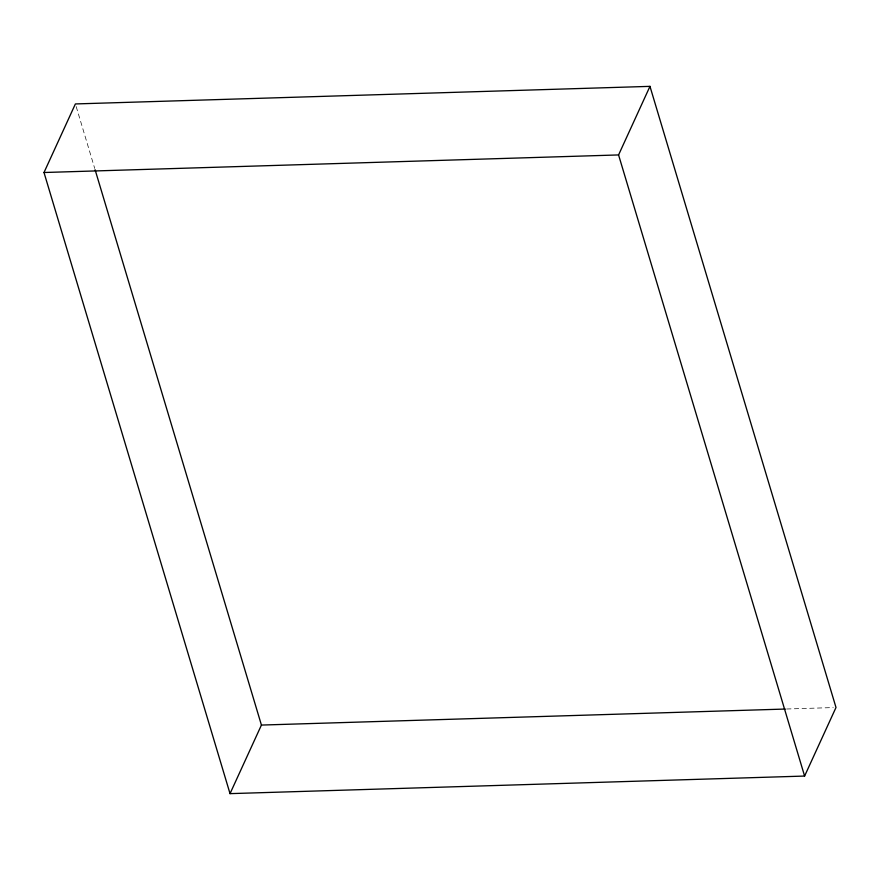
<?xml version="1.0" encoding="UTF-8"?>
<svg xmlns="http://www.w3.org/2000/svg" width="880" height="880" viewBox="0 0 880 880"><rect width="100%" height="100%" fill="white"/><g stroke="black" fill="none" stroke-linecap="round" stroke-linejoin="round"><path stroke-width="0.66" stroke-dasharray="4.4 3.3" d="M786.632 709.005L833.261 707.575M76.186 106.568L94.71 168.421"/><path stroke-width="1.32" d="M44 172.513L75.394 103.939L649.968 86.361L836 707.487L804.606 776.061L230.032 793.639L44 172.513L618.574 154.935L649.968 86.361M230.032 793.639L261.426 725.065L95.095 169.741M261.426 725.065L785.257 709.049M618.574 154.935L804.606 776.061"/></g></svg>
